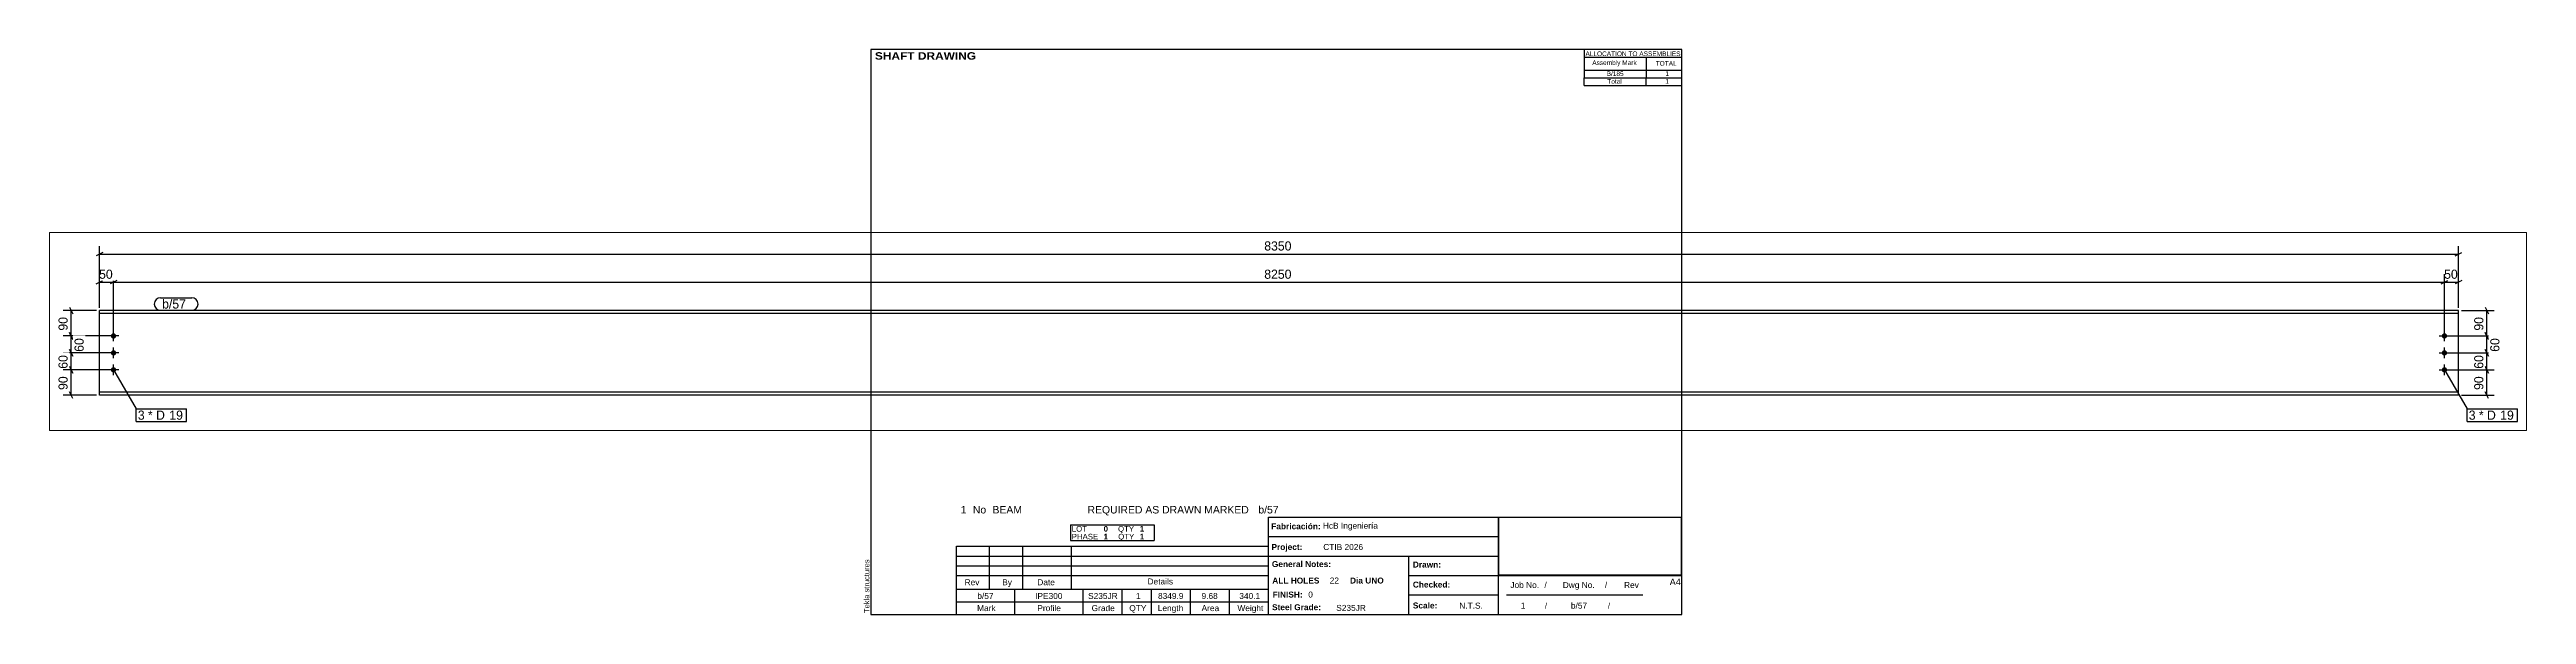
# Paper-space layout 'Layout1' of a CAD drawing. Header units: millimetres. Extents: x -286 to 591, y 5 to 205.
# The model-space entities are those that its viewports show. They can reach past a viewport. Long polylines and large blocks are cut down to what shows.
import ezdxf

# ---------------------------------------------------------------- set-up
doc = ezdxf.new("R2010")
doc.units = ezdxf.units.MM
doc.layers.add('Viewport layer', color=7, linetype='Continuous', plot=False)
doc.styles.add('Arial', font='ARIAL.TTF', dxfattribs={"height": 0.2})
doc.styles.add('Arial Black', font='ARIBLK.TTF', dxfattribs={"height": 0.2})
doc.styles.add('Arial Bold', font='ARIALBD.TTF', dxfattribs={"height": 0.2})
doc.styles.add('Comic Sans MS', font='COMIC.TTF', dxfattribs={"height": 0.2})

msp = doc.modelspace()

# ---------------------------------------------------------------- hatches: boundary and pattern name
at = {"linetype": 'Continuous'}
for points in [[(216.9, 334.6, -1), (235.9, 334.6, -1)], [(216.9, 274.6, -1), (235.9, 274.6, -1)], [(8466.8, 334.6, -1), (8485.8, 334.6, -1)], [(8466.8, 274.6, -1), (8485.8, 274.6, -1)], [(216.9, 214.6, -1), (235.9, 214.6, -1)], [(8466.8, 214.6, -1), (8485.8, 214.6, -1)]]:
    msp.add_hatch(color=3, dxfattribs=at).paths.add_polyline_path(points)

# ---------------------------------------------------------------- linework, layer by layer
at = {"color": 8, "linetype": 'Continuous'}
for p, q in [((176.4, 624.6), (8526.3, 624.6)), ((164.4, 518.6), (188.4, 530.6)), ((176.4, 434.6), (176.4, 553)), ((238.4, 530.6), (214.4, 518.6)), ((238.4, 530.6), (214.4, 518.6)), ((226.4, 344.6), (226.4, 553)), ((226.4, 344.6), (226.4, 553)), ((8464.3, 518.6), (8488.3, 530.6)), ((8476.3, 344.6), (8476.3, 553)), ((8538.3, 530.6), (8514.3, 518.6)), ((8526.3, 434.6), (8526.3, 553)), ((176.4, 524.6), (226.4, 524.6)), ((8476.3, 524.6), (8526.3, 524.6)), ((166.4, 424.6), (48, 424.6)), ((70.4, 436.6), (82.4, 412.6)), ((76.4, 334.6), (76.4, 424.6)), ((8536.3, 424.6), (8652, 424.6)), ((8620.4, 436.6), (8632.4, 412.6)), ((8626.4, 334.6), (8626.4, 424.6)), ((216.4, 334.6), (48, 334.6)), ((216.4, 274.6), (50.8, 274.6)), ((82.4, 322.6), (70.4, 346.6)), ((82.4, 262.6), (70.4, 286.6)), ((8486.3, 334.6), (8652, 334.6)), ((8486.3, 274.6), (8652, 274.6)), ((8632.4, 322.6), (8620.4, 346.6)), ((8620.4, 286.6), (8632.4, 262.6)), ((8626.4, 214.6), (8626.4, 274.6)), ((216.4, 214.6), (48, 214.6)), ((82.4, 202.6), (70.4, 226.6)), ((8486.3, 214.6), (8652, 214.6)), ((8632.4, 202.6), (8620.4, 226.6)), ((166.4, 124.6), (48, 124.6)), ((82.4, 112.6), (70.4, 136.6)), ((8536.3, 124.6), (8652, 124.6)), ((8632.4, 112.6), (8620.4, 136.6))]:
    msp.add_line(p, q, dxfattribs=at)
at = {"color": 7, "linetype": 'Continuous'}
for p, q in [((176.4, 124.6), (176.4, 424.6)), ((8526.3, 424.6), (176.4, 424.6)), ((8526.3, 413.9), (176.4, 413.9)), ((8526.3, 124.6), (8526.3, 424.6)), ((8526.3, 135.3), (176.4, 135.3)), ((8526.3, 124.6), (176.4, 124.6))]:
    msp.add_line(p, q, dxfattribs=at)
at = {"color": 3, "linetype": 'Continuous'}
for p, q in [((226.4, 315.6), (226.4, 353.6)), ((8476.3, 315.6), (8476.3, 353.6)), ((245.4, 334.6), (207.4, 334.6)), ((245.4, 274.6), (207.4, 274.6)), ((226.4, 255.6), (226.4, 293.6)), ((8457.3, 334.6), (8495.3, 334.6)), ((8457.3, 274.6), (8495.3, 274.6)), ((8476.3, 255.6), (8476.3, 293.6)), ((245.4, 214.6), (207.4, 214.6)), ((226.4, 195.6), (226.4, 233.6)), ((8457.3, 214.6), (8495.3, 214.6)), ((8476.3, 195.6), (8476.3, 233.6))]:
    msp.add_line(p, q, dxfattribs=at)

# ---------------------------------------------------------------- wipeouts: each hides what was drawn before it
at = {"color": 0}
msp.add_wipeout([(338.5, 38), (338.5, 70), (312.4, 70), (312.4, 38)], dxfattribs=at)

# ---------------------------------------------------------------- next in the draw order: wipeouts: each hides what was drawn before it
for points in [[(4409.9, 630.6), (4409.9, 675.4), (4292.8, 675.4), (4292.8, 630.6)], [(8533.8, 530.6), (8533.8, 575.4), (8468.8, 575.4), (8468.8, 530.6)], [(497.7, 431.6), (497.7, 463.6), (398.4, 463.6), (398.4, 431.6)], [(70.4, 412), (25.6, 412), (25.6, 347.1), (70.4, 347.1)], [(8620.4, 412), (8575.6, 412), (8575.6, 347.1), (8620.4, 347.1)], [(8620.4, 277), (8575.6, 277), (8575.6, 212.1), (8620.4, 212.1)], [(338.5, 38), (338.5, 70), (312.4, 70), (312.4, 38)], [(8588.4, 38), (8588.4, 70), (8562.3, 70), (8562.3, 38)]]:
    msp.add_wipeout(points, dxfattribs=at)

# ---------------------------------------------------------------- next in the draw order: linework, layer by layer
at = {"color": 8, "linetype": 'Continuous'}
for p, q in [((8514.3, 618.6), (8538.3, 630.6)), ((8526.3, 434.6), (8526.3, 653)), ((8464.3, 518.6), (8488.3, 530.6)), ((8476.3, 344.6), (8476.3, 553)), ((226.4, 524.6), (8476.3, 524.6)), ((216.4, 334.6), (50.8, 334.6)), ((70.4, 346.6), (82.4, 322.6)), ((76.4, 274.6), (76.4, 334.6)), ((8486.3, 334.6), (8654.8, 334.6)), ((8486.3, 274.6), (8654.8, 274.6)), ((8620.4, 346.6), (8632.4, 322.6)), ((8632.4, 262.6), (8620.4, 286.6)), ((8626.4, 274.6), (8626.4, 334.6)), ((8486.3, 214.6), (8652, 214.6)), ((8620.4, 226.6), (8632.4, 202.6)), ((8626.4, 124.6), (8626.4, 214.6))]:
    msp.add_line(p, q, dxfattribs=at)

# ---------------------------------------------------------------- next in the draw order: texts
at = {"color": 3, "style": 'Comic Sans MS'}
for s, p in [('8350', (4299.2, 637)), ('50', (8475.2, 537))]:
    msp.add_text(s, height=32.38, dxfattribs=at).set_placement(p)
for s, p in [('90', (64, 353.5)), ('90', (8614, 353.5)), ('60', (8614, 218.5))]:
    msp.add_text(s, height=32.38, rotation=90.00021, dxfattribs=at).set_placement(p)

# ---------------------------------------------------------------- next in the draw order: wipeouts: each hides what was drawn before it
at = {"color": 0}
for points in [[(497.7, 431.6), (497.7, 463.6), (398.4, 463.6), (398.4, 431.6)], [(414.3, 38), (414.3, 70), (348.1, 70), (348.1, 38)], [(8588.4, 38), (8588.4, 70), (8562.3, 70), (8562.3, 38)]]:
    msp.add_wipeout(points, dxfattribs=at)

# ---------------------------------------------------------------- next in the draw order: linework, layer by layer
at = {"color": 7, "linetype": 'Continuous'}
for p, q in [((392.4, 469.6), (503.7, 469.6)), ((392.4, 425.6), (503.7, 425.6))]:
    msp.add_line(p, q, dxfattribs=at)
for centre, start, end in [((392.4, 447.6), 90, 270), ((503.7, 447.6), 270, 90)]:
    msp.add_arc(centre, 22, start, end, dxfattribs=at)

# ---------------------------------------------------------------- next in the draw order: texts
at = {"color": 3, "style": 'Comic Sans MS'}
msp.add_text('b/57', height=32.38, dxfattribs=at).set_placement((398.4, 431.6))

# ---------------------------------------------------------------- next in the draw order: wipeouts: each hides what was drawn before it
at = {"color": 0}
for points in [[(233.9, 530.6), (233.9, 575.4), (168.9, 575.4), (168.9, 530.6)], [(4409.9, 530.6), (4409.9, 575.4), (4292.8, 575.4), (4292.8, 530.6)], [(127.2, 337), (82.4, 337), (82.4, 272.1), (127.2, 272.1)], [(8677.2, 337), (8632.4, 337), (8632.4, 272.1), (8677.2, 272.1)], [(8620.4, 202), (8575.6, 202), (8575.6, 137.1), (8620.4, 137.1)], [(414.3, 38), (414.3, 70), (348.1, 70), (348.1, 38)], [(8664.1, 38), (8664.1, 70), (8598, 70), (8598, 38)]]:
    msp.add_wipeout(points, dxfattribs=at)

# ---------------------------------------------------------------- next in the draw order: linework, layer by layer
at = {"color": 8, "linetype": 'Continuous'}
for p, q in [((188.4, 630.6), (164.4, 618.6)), ((176.4, 434.6), (176.4, 653)), ((216.4, 274.6), (48, 274.6)), ((70.4, 286.6), (82.4, 262.6)), ((76.4, 214.6), (76.4, 274.6))]:
    msp.add_line(p, q, dxfattribs=at)
at = {"color": 7, "linetype": 'Continuous'}
for p in [(226.4, 214.6), (306.4, 32)]:
    msp.add_line(p, (306.4, 76), dxfattribs=at)

# ---------------------------------------------------------------- next in the draw order: texts
at = {"color": 3, "style": 'Comic Sans MS'}
for s, height, p in [('50', 32.38, (175.3, 537)), ('8250', 32.38, (4299.2, 537)), ('3', 32.4, (312.4, 38))]:
    msp.add_text(s, height=height, dxfattribs=at).set_placement(p)
for s, p in [('60', (120.8, 278.5)), ('60', (8670.8, 278.5)), ('90', (8614, 143.5))]:
    msp.add_text(s, height=32.38, rotation=90.00021, dxfattribs=at).set_placement(p)

# ---------------------------------------------------------------- next in the draw order: wipeouts: each hides what was drawn before it
at = {"color": 0}
for points in [[(469.1, 38), (469.1, 70), (423.9, 70), (423.9, 38)], [(8664.1, 38), (8664.1, 70), (8598, 70), (8598, 38)]]:
    msp.add_wipeout(points, dxfattribs=at)

# ---------------------------------------------------------------- next in the draw order: linework, layer by layer
at = {"color": 7, "linetype": 'Continuous'}
for p in [(8476.3, 214.6), (8556.3, 32)]:
    msp.add_line(p, (8556.3, 76), dxfattribs=at)

# ---------------------------------------------------------------- next in the draw order: texts
at = {"color": 3, "style": 'Comic Sans MS'}
msp.add_text('3', height=32.4, dxfattribs=at).set_placement((8562.3, 38))

# ---------------------------------------------------------------- next in the draw order: wipeouts: each hides what was drawn before it
at = {"color": 0}
for points in [[(70.4, 277), (25.6, 277), (25.6, 212.1), (70.4, 212.1)], [(469.1, 38), (469.1, 70), (423.9, 70), (423.9, 38)], [(8719, 38), (8719, 70), (8673.7, 70), (8673.7, 38)]]:
    msp.add_wipeout(points, dxfattribs=at)

# ---------------------------------------------------------------- next in the draw order: linework, layer by layer
at = {"color": 8, "linetype": 'Continuous'}
for p, q in [((216.4, 214.6), (48, 214.6)), ((70.4, 226.6), (82.4, 202.6)), ((76.4, 124.6), (76.4, 214.6))]:
    msp.add_line(p, q, dxfattribs=at)
at = {"color": 7, "linetype": 'Continuous'}
for p, q in [((306.4, 76), (484.7, 76)), ((306.4, 32), (484.7, 32)), ((484.7, 32), (484.7, 76))]:
    msp.add_line(p, q, dxfattribs=at)

# ---------------------------------------------------------------- next in the draw order: texts
at = {"color": 3, "style": 'Comic Sans MS'}
msp.add_text('60', height=32.38, rotation=90.00021, dxfattribs=at).set_placement((64, 218.5))
for s, p in [('* D', (348.1, 38)), ('19', (423.9, 38))]:
    msp.add_text(s, height=32.38, dxfattribs=at).set_placement(p)

# ---------------------------------------------------------------- next in the draw order: wipeouts: each hides what was drawn before it
at = {"color": 0}
msp.add_wipeout([(8719, 38), (8719, 70), (8673.7, 70), (8673.7, 38)], dxfattribs=at)

# ---------------------------------------------------------------- next in the draw order: linework, layer by layer
at = {"color": 7, "linetype": 'Continuous'}
for p, q in [((8556.3, 76), (8734.6, 76)), ((8556.3, 32), (8734.6, 32)), ((8734.6, 32), (8734.6, 76))]:
    msp.add_line(p, q, dxfattribs=at)

# ---------------------------------------------------------------- next in the draw order: texts
at = {"color": 3, "style": 'Comic Sans MS'}
for s, p in [('* D', (8598, 38)), ('19', (8673.7, 38))]:
    msp.add_text(s, height=32.38, dxfattribs=at).set_placement(p)

# ---------------------------------------------------------------- next in the draw order: wipeouts: each hides what was drawn before it
at = {"color": 0}
msp.add_wipeout([(70.4, 202), (25.6, 202), (25.6, 137.1), (70.4, 137.1)], dxfattribs=at)

# ---------------------------------------------------------------- next in the draw order: texts
at = {"color": 3, "style": 'Comic Sans MS'}
msp.add_text('90', height=32.38, rotation=90.00021, dxfattribs=at).set_placement((64, 143.5))

psp = doc.layouts.get("Layout1")

# ---------------------------------------------------------------- linework, layer by layer
at = {"color": 5, "linetype": 'Continuous'}
for p, q in [((292, 205), (5, 205)), ((5, 205), (5, 5)), ((292, 5), (292, 205)), ((5, 5), (292, 5))]:
    psp.add_line(p, q, dxfattribs=at)
at = {"color": 7, "linetype": 'Continuous'}
for p, q in [((257.51, 205), (257.51, 197.75)), ((257.57, 202.24), (292, 202.24)), ((279.49, 202.24), (279.49, 197.75)), ((257.51, 197.75), (257.51, 195)), ((257.51, 192.23), (257.51, 194.99)), ((257.54, 194.99), (292, 194.99)), ((257.57, 197.75), (292, 197.75)), ((279.49, 197.75), (279.49, 195)), ((279.49, 192.23), (279.49, 194.99)), ((257.51, 192.23), (292, 192.23)), ((75.68, 36.74), (105.35, 36.74)), ((75.68, 36.74), (75.68, 33.98)), ((105.35, 36.74), (105.35, 33.98)), ((145.72, 5), (145.72, 39.5)), ((145.75, 39.5), (292, 39.5)), ((227.14, 5), (227.14, 39.5)), ((35.31, 13.97), (35.31, 29.15)), ((35.31, 29.15), (145.71, 29.15)), ((47.04, 13.97), (47.04, 29.15)), ((58.77, 13.97), (58.77, 29.15)), ((75.68, 33.98), (75.68, 31.22)), ((75.68, 31.22), (105.35, 31.22)), ((76.02, 13.97), (76.02, 29.15)), ((105.35, 33.98), (105.35, 31.22)), ((145.71, 13.97), (145.71, 29.15)), ((145.72, 32.6), (227.14, 32.6)), ((35.31, 25.7), (145.71, 25.7)), ((35.31, 22.25), (145.71, 22.25)), ((35.31, 18.8), (145.71, 18.8)), ((145.72, 25.7), (227.14, 25.7)), ((195.4, 5), (195.4, 25.7)), ((195.4, 18.8), (292, 18.8)), ((35.31, 13.96), (145.71, 13.97)), ((35.31, 9.49), (35.31, 13.96)), ((35.31, 9.48), (145.72, 9.49)), ((35.31, 5), (35.31, 9.48)), ((56.01, 9.49), (56.01, 13.97)), ((56.01, 5), (56.01, 9.48)), ((80.16, 9.49), (80.16, 13.97)), ((80.16, 5), (80.16, 9.48)), ((93.96, 9.49), (93.96, 13.97)), ((93.96, 5), (93.96, 9.48)), ((104.31, 9.49), (104.31, 13.97)), ((104.31, 5), (104.31, 9.48)), ((118.11, 9.49), (118.11, 13.97)), ((118.11, 5), (118.11, 9.48)), ((131.91, 9.49), (131.91, 13.97)), ((131.91, 5), (131.91, 9.48)), ((195.4, 11.9), (227.14, 11.9)), ((229.99, 11.92), (278.29, 11.92))]:
    psp.add_line(p, q, dxfattribs=at)
at = {"color": 2, "linetype": 'Continuous'}
for p, q in [((227.28, 39.46), (291.86, 39.46)), ((227.29, 19.02), (227.29, 39.46)), ((291.96, 19.03), (291.96, 39.47)), ((227.28, 19.03), (291.86, 19.03))]:
    psp.add_line(p, q, dxfattribs=at)

# ---------------------------------------------------------------- texts
at = {"color": 7}
for s, height, style, p in [(' SHAFT DRAWING', 2.6342, 'Arial Black', (5.3, 201.42)), ('ALLOCATION TO ASSEMBLIES', 1.6475, 'Arial', (257.95, 202.68)), ('Assembly Mark', 1.6475, 'Arial', (260.35, 199.52)), ('TOTAL', 1.648, 'Arial', (282.81, 199.28)), ('1', 2.64, 'Arial', (36.8, 40.76)), ('No', 2.636, 'Arial', (41.13, 40.76)), ('BEAM', 2.636, 'Arial', (48.08, 40.76)), ('REQUIRED AS DRAWN MARKED', 2.636, 'Arial', (81.71, 40.76)), ('b/57', 2.636, 'Arial', (142.18, 40.76)), ('b/57', 2.109, 'Arial', (42.71, 10.5)), ('IPE300', 2.109, 'Arial', (63.17, 10.5)), ('S235JR', 2.109, 'Arial', (81.91, 10.5)), ('1', 2.11, 'Arial', (98.86, 10.5)), ('8349.9', 2.109, 'Arial', (106.66, 10.5)), ('9.68', 2.109, 'Arial', (122.06, 10.5)), ('340.1', 2.109, 'Arial', (135.43, 10.5)), ('FINISH:', 2.107, 'Arial Bold', (147.22, 11)), ('0', 2.11, 'Arial', (159.84, 11))]:
    psp.add_text(s, height=height, dxfattribs=dict(at, style=style)).set_placement(p)
at = {"color": 7, "linetype": 'Continuous'}
for s, height, style, p in [('B/185', 1.648, 'Arial', (265.45, 195.63)), ('Total', 1.648, 'Arial', (265.67, 192.88)), ('1', 1.65, 'Arial', (286.21, 192.88)), ('1', 1.65, 'Arial', (286.23, 195.63)), ('LOT', 1.977, 'Arial', (76.13, 34.33)), ('0', 1.98, 'Arial Bold', (87.41, 34.33)), ('QTY', 1.977, 'Arial', (92.51, 34.33)), ('1', 1.98, 'Arial Bold', (100.18, 34.33)), ('Fabricación:', 2.1074, 'Arial Bold', (146.73, 35.16)), ('HcB Ingeniería', 2.1088, 'Arial', (165.02, 35.36)), ('PHASE', 1.977, 'Arial', (76.13, 31.57)), ('1', 1.98, 'Arial Bold', (87.41, 31.57)), ('QTY', 1.977, 'Arial', (92.58, 31.57)), ('1', 1.98, 'Arial Bold', (100.18, 31.57)), ('Project:', 2.107, 'Arial Bold', (146.81, 27.83)), ('CTIB 2026', 2.109, 'Arial', (165.14, 27.83)), ('Details', 2.109, 'Arial', (102.96, 15.63)), ('General Notes:', 2.1074, 'Arial Bold', (146.96, 21.78)), ('ALL HOLES', 2.107, 'Arial Bold', (147.1, 15.96)), ('22', 2.109, 'Arial', (167.43, 15.96)), ('Dia UNO', 2.107, 'Arial Bold', (174.62, 15.96)), ('Drawn:', 2.107, 'Arial Bold', (196.85, 21.62)), ('A4', 2.307, 'Arial', (287.76, 15.38)), ('Rev', 2.109, 'Arial', (38.21, 15.35)), ('By', 2.109, 'Arial', (51.53, 15.35)), ('Date', 2.109, 'Arial', (63.94, 15.35)), ('Scale:', 2.107, 'Arial Bold', (196.85, 7.13)), ('Checked:', 2.107, 'Arial Bold', (196.85, 14.53)), ('N.T.S.', 2.109, 'Arial', (213.29, 7.08)), ('Job No.', 2.109, 'Arial', (231.37, 14.37)), ('1', 2.11, 'Arial', (235.04, 7.08)), ('/', 2.11, 'Arial', (243.42, 14.37)), ('/', 1.98, 'Arial', (243.58, 7.08)), ('Dwg No.', 2.109, 'Arial', (249.91, 14.37)), ('b/57', 2.109, 'Arial', (252.8, 7.08)), ('/', 2.11, 'Arial', (264.81, 14.37)), ('/', 1.98, 'Arial', (265.88, 7.08)), ('Rev', 2.109, 'Arial', (271.61, 14.37)), ('Mark', 2.109, 'Arial', (42.64, 6.19)), ('Profile', 2.109, 'Arial', (63.95, 6.19)), ('Grade', 2.109, 'Arial', (83.16, 6.19)), ('QTY', 2.109, 'Arial', (96.49, 6.19)), ('Length', 2.109, 'Arial', (106.58, 6.19)), ('Area', 2.109, 'Arial', (122.09, 6.19)), ('Weight', 2.109, 'Arial', (134.77, 6.19)), ('Steel Grade:', 2.1074, 'Arial Bold', (147.01, 6.52)), ('S235JR', 2.109, 'Arial', (169.74, 6.28))]:
    psp.add_text(s, height=height, dxfattribs=dict(at, style=style)).set_placement(p)
at = {"color": 174, "linetype": 'Continuous', "style": 'Arial'}
psp.add_text('Tekla structures', height=1.9102, rotation=90, dxfattribs=at).set_placement((4.5, 5.5))

# ---------------------------------------------------------------- viewports
at = {"layer": 'Viewport layer', "view_target_point": (4383.31, 350.48)}
psp.add_viewport(center=(152.67, 105.19), size=(876.66, 70.096), view_center_point=(0, 0), view_height=700.96, dxfattribs=at)

doc.saveas('drawing.dxf')
